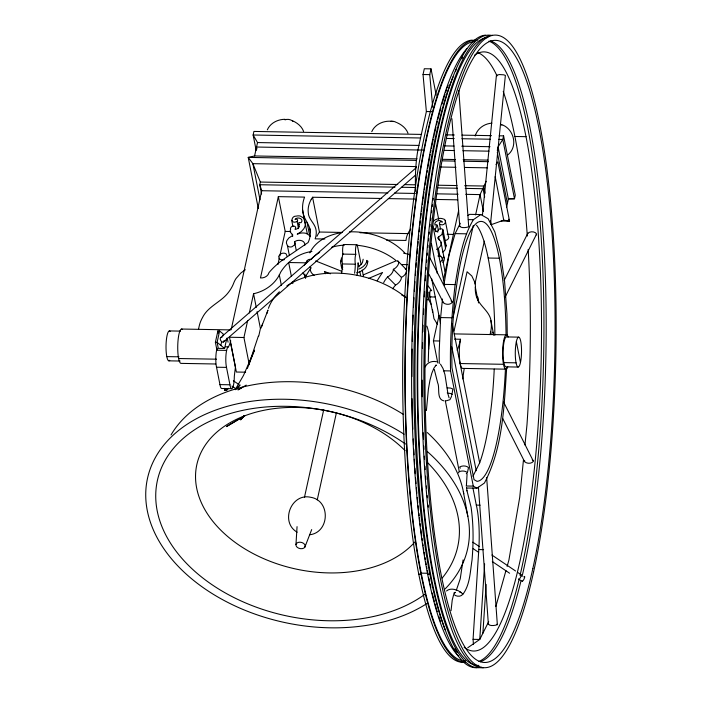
<?xml version="1.0" encoding="UTF-8"?>
<svg xmlns="http://www.w3.org/2000/svg" width="703" height="703" viewBox="0 0 703 703"><rect width="100%" height="100%" fill="white"/><g stroke="black" fill="none" stroke-linecap="round" stroke-linejoin="round"><path stroke-width="1.05" d="M426.906 326.113A82.585 56.108 12.4 0 1 428.725 346.983L428.259 361.799M442.486 298.995L440.623 317.58L439.147 353.055L439.287 363.451M507.267 336.649L506.968 314.153L504.578 281.341L500.448 253.308L494.842 231.946L488.146 218.73L480.826 214.556L473.365 219.705C461.695 239.345 458.927 262.474 455.122 284.592C451.844 313.239 449.779 342.08 450.561 370.929L473.277 486.116L476.942 488.207L484.402 483.058C502.891 447.899 504.113 406.659 506.678 367.783M295.963 544.535L297.053 526.635M473.444 644.572L473.066 639.335L478.796 549.561A44.474 9.271 -89 0 0 476.309 505.114L472.908 487.873M484.604 563.911L479.771 639.449L467.75 647.753M426.449 410.095L428.408 388.996L429.99 380.103L431.809 373.293L433.944 368.047L436.22 364.962L435.79 365.463M482.873 633.271L486.133 584.378M451.045 610.687L452.231 600.063L453.576 594.958M482.407 215.382L496.432 75.274L499.35 74.553L503.779 74.834L505.378 75.432L490.483 224.231M523.463 459.938L519.71 497.399L508.902 560.089L507.118 566.407M524.956 445.008L526.978 424.744A299.61 62.435 -89 0 0 528.164 249.416M463.084 559.904L460.245 578.736L456.256 590.467M467.082 474.121L466.405 485.694M451.537 395.2L451.985 394.462L451.238 393.706L447.222 392.88M451.906 394.849L452.864 389.023L450.605 388.082L447.178 387.871M458.69 472.873L458.532 472.1C461.001 470.518 465.254 470.571 467.398 472.644L468.514 467.592C466.37 465.518 462.117 465.465 459.639 467.047L460.316 468.198M198.457 329.452L199.134 326.377A49.808 35.045 -11.2 0 1 202.473 317.615C208.088 306.086 221.348 302.07 228.677 292.07A49.851 35.071 -11.2 0 0 233.748 282.993A32.76 23.041 -11.2 0 1 236.041 278.511L240.751 273.107L245.321 269.724M258.3 208.536L248.221 157.402L254.574 155.961L257.526 142.56L253.142 135.002L253.924 131.426L421.457 134.414M216.876 349.804L215.39 342.308L217.877 330.999L219.6 331.025L223.334 334.092L222.921 335.981M219.6 331.025L217.113 342.343L218.299 348.363L224.582 348.477L226.841 338.187M220.847 345.41L221.673 341.64M416.378 160.398L248.221 157.402L252.878 163.667L260.347 182.051L259.759 184.731L261.595 194.046M231.155 329.769L261.727 190.715L259.759 184.731L394.981 187.139M228.519 388.302L226.612 390.517L224.89 390.481L225.347 388.425M249.126 363.855L243.932 337.51L247.693 320.427M249.337 312.949L253.563 293.731C265.277 291.235 276.042 283.441 280.655 272.184C287.342 261.314 299.25 253.036 311.921 251.525M310.445 231.805C309.856 223.897 302.808 218.343 302.685 210.294A53.577 37.69 -11.2 0 1 304.575 197.104L278.344 196.638L260.47 277.949C264.003 278.256 268.089 276.261 269.003 272.623A76.355 53.718 -11.2 0 1 285.242 258.168L308.116 242.517A38.955 27.408 -11.2 0 0 309.821 228.616M258.774 335.981L260.418 328.503L257.096 311.64M277.913 264.583L279.319 258.159M279.794 256.024L285.207 231.41L278.344 196.638M341.324 261.806L341.394 257.887M304.461 497.329L323.688 409.884M363.17 259.231L362.502 262.254A9.262 6.52 -11.2 0 1 358.609 266.384M356.737 272.764A13.322 9.376 -11.2 0 0 367.493 263.221L367.941 261.2M317.246 499.903L336.245 413.522M415.666 191.269A43.076 8.981 -89 0 1 417.916 149.994L426.37 111.531L423.039 74.509L424.304 68.745L431.018 68.859L436.212 95.204M432.688 107.295L429.753 74.623L431.018 68.859M443.338 280.137L458.628 210.592M437.784 363.02L433.417 340.885L439.059 315.26M453.022 317.615L473.242 225.619M475.597 214.925L480.061 194.599L486.204 181.277M454.085 330.92L467.091 271.762L471.836 275.998L475.043 282.773A32.76 23.041 -11.2 0 1 475.351 287.299M497.302 150.424L497.891 147.744M499.2 135.793L503.585 135.872L502.794 139.449L498.093 146.848L508.383 199.046L506.529 207.482M474.929 283.933L484.332 241.147M427.292 570.405A309.689 64.535 -89 0 0 427.855 573.27L427.626 574.289L429.867 574.333M490.026 334.646L490.703 331.57A49.808 35.045 -11.2 0 0 491.221 322.765C490.931 311.596 479.253 306.499 476.406 296.481A49.851 35.071 -11.2 0 1 475.351 287.299L478.022 300.858M527.689 233.8L527.804 233.282C530.009 231.164 535.001 231.217 536.635 233.958L505.035 297.264M453.98 594.483C456.045 596.733 461.326 597.067 462.776 594.079C459.437 590.274 451.115 586.943 446.519 590.977M460.298 223.255L455.105 233.624L448.883 255.751L443.945 284.39L455.122 284.592M495.87 606.434L505.94 570.616M258.326 336.157L248.695 365.059M451.581 396.343L449.911 399.699L445.57 401.018M261.015 328.134L268.001 310.076M247.351 368.477L254.468 350.173L243.458 375.507L235.962 388.346M304.847 547.162A4.684 3.181 12.4 0 0 299.917 542.189A4.684 3.181 12.4 0 0 296.912 547.022A4.684 3.181 12.4 0 0 304.847 547.162L311.693 529.579M475.202 136.039C477.196 128.64 484.437 123.587 491.915 123.166M261.762 326.148L262.535 324.171M524.666 460.57L524.561 461.625C526.679 463.831 531.714 463.971 533.41 461.256L503.576 402.011M267.342 129.835C270.26 123.034 277.834 119.317 284.996 119.299M371.755 131.698C375.253 123.649 385.033 119.905 393.337 121.593M504.192 280.374L527.804 233.282M472.943 476.256L479.666 462.846A129.993 27.092 -89 0 0 494.227 369.119M488.69 621.663L479.771 639.449L473.066 639.335M304.39 265.154L307.097 260.787M305.594 278.406A6.389 4.561 31.9 0 1 306.051 275.673L310.911 267.808A5.536 3.954 31.9 0 1 309.619 267.149M311.244 199.353L312.571 197.244L381.738 198.483M312.571 197.244L319.426 232.025L318.099 234.125A38.067 26.784 -11.2 0 0 317 236.287M443.004 262.5L443.558 261.621A9.842 6.925 -11.2 0 0 444.27 258.845L440.816 241.428L437.767 238.176A1.564 1.098 -11.2 0 1 437.925 237.473L441.431 234.89A6.793 4.78 -11.2 0 0 442.372 232.087L443.013 229.863C441.756 227.667 437.749 228.791 437.705 231.287L437.934 232.008L436.616 231.577L435.069 229.758A5.343 3.761 -11.2 0 1 435.034 228.572C437.899 227.368 434.384 227.21 437.38 225.303L436.352 224.6L434.937 225.118C433.584 221.164 440.377 218.686 442.354 222.113C440.465 220.241 437.503 224.099 440.781 224.652C445.245 226.225 447.864 219.336 442.486 218.703A6.678 4.701 -11.2 0 0 438.865 218.475L435.306 219.731L433.435 221.243M495.975 164.467L497.865 161.848L509.561 221.155L501.213 221.006M425.236 366.861C427.02 362.502 432.196 360.648 436.528 361.72M410.763 229.108L409.761 230.443A32.224 22.672 -11.2 0 0 406 240.461L386.527 240.11M442.793 252.052L444.516 250.54A6.793 4.78 -11.2 0 0 445.456 247.728L446.229 246.261L443.013 229.863M462.627 594.633C470.122 584.94 470.131 571.662 472.029 560.063C473.532 542.435 473.558 524.614 471.063 507.074L466.915 490.509M454.358 593.27L455.175 592.234L454.744 592.734M536.108 234.951L536.521 234.477M244.486 415.526L240.584 419.893L244.073 416M236.524 388.908L240.083 384.945L235.241 389.717M507.619 155.055C518.462 146.699 514.034 128.763 501.564 124.58M440.605 261.92L442.503 259.214L441.326 256.63A4.104 2.891 -11.2 0 0 437.907 255.98M310.541 236.103L306.13 233.378A9.912 6.977 -11.2 0 0 300.181 233.229L297.211 234.161L301.367 231.542L303.652 228.95A15.791 11.107 -11.2 0 0 305.348 224.09L303.766 218.106L300.093 215.997A6.678 4.701 -11.2 0 0 296.402 216.093C290.796 215.742 290.418 224.231 296.341 221.779C299.118 221.111 296.991 217.781 295.04 219.485C297.325 216.129 304.487 218.87 301.086 222.737L298.933 222.491L298.555 223.993C301.438 223.949 296.807 225.391 299.478 226.155A5.343 3.761 -11.2 0 1 298.916 227.333L297.061 228.87L295.093 229.459L295.726 227.236C294.469 225.039 290.462 226.164 290.418 228.66L290.655 229.38A6.793 4.78 -11.2 0 0 290.357 232.201L292.703 234.881A1.564 1.098 -11.2 0 1 292.553 235.593L288.889 237.93L286.965 240.452A9.842 6.925 -11.2 0 0 286.455 243.229L287.457 245.734L288.915 246.744A3.752 2.636 -11.2 0 0 291.982 246.735L294.478 244.987A4.895 3.445 -11.2 0 0 294.935 242.517L294.548 241.797C297.835 239.09 305.172 239.925 304.891 245.171M436.493 249.372L438.382 248.423L440.473 245.971A9.842 6.925 -11.2 0 0 441.185 243.203L441.08 242.298M220.733 337.528L416.431 167.525M223.449 341.974L415.825 174.862M458.813 90.529L468.708 226.744C466.484 227.754 460.878 228.247 460.026 226.357M486.661 477.557L497.346 624.659C495.123 625.679 489.516 626.162 488.664 624.282M467.987 215.496L469.639 214.353L480.826 214.556M238.071 389.945L246.243 385.095M244.723 415.745L226.419 426.607L245.057 415.57M237.939 389.629L241.357 388.012M466.3 473.673L466.95 473.383M363.266 274.899L395.156 261.235A5.642 2.847 -44.8 0 1 398.601 261.991A5.642 2.847 -44.8 0 1 396.703 266.789A5.536 2.794 -44.8 0 1 393.39 269.275L401.404 277.351A6.389 3.225 -44.8 0 1 395.552 285.075A15.633 7.891 -44.8 0 0 392.775 288.775M368.706 278.414L382.555 272.483A69.588 35.15 -44.8 0 0 377.221 280.725M454.041 593.165L454.841 592.822L453.91 593.147M508.647 219.222L509.561 221.155L503.743 220.153L491.239 224.679L490.448 220.637M309.83 534.755C329.751 532.382 330.762 500.536 310.796 497.311C291.191 492.61 279.724 522.259 297.158 532.197M284.407 259.644L282.544 260.075L279.337 259.047L278.643 256.296L280.945 253.774A4.104 2.891 -11.2 0 1 286.147 253.924L287.228 256.542M435.35 365.648L436.431 365.455M444.7 240.435C446.941 240.734 449.99 238.229 448.294 235.997L445.21 220.347M508.383 199.046L514.491 198.764L515.281 195.188L503.585 135.872M423.039 74.509L429.753 74.623M426.37 111.531L432.117 111.636M446.642 134.862L454.305 134.994M461.968 135.134L491.538 135.661M514.904 136.479L526.09 136.672M420.209 137.981L253.142 135.002L256.182 150.433M446.537 138.447L454.217 138.588M461.897 138.719L490.263 139.229M498.62 139.379L502.794 139.449L514.491 198.764L508.225 198.65M257.526 142.56L418.953 145.433M444.191 145.89L454.059 146.066M461.739 146.198L490.009 146.699M422.705 150.082L256.542 147.032L256.92 148.966M444.305 150.372L454.173 150.547M462.952 150.706L489.024 151.171M254.574 155.961L417.099 158.86M442.336 159.309L455.5 159.546M463.18 159.678L488.075 160.126M442.714 160.864L454.779 161.084M463.558 161.242L488.471 161.681M416.501 166.585L252.878 163.667L260.005 199.784M440.64 167.015L456.001 167.288M464.78 167.446L487.39 167.85M260.347 182.051L397.766 184.502M404.348 184.617L415.324 184.81M438.364 185.223L457.012 185.557M464.692 185.697L483.62 186.031L485.044 193.237M401.571 187.262L415.833 187.516M437.776 187.903L457.521 188.255M465.201 188.395L483.031 188.712L484.657 196.972M261.727 190.715L387.907 192.965M394.488 193.079L415.332 193.448M437.275 193.843L458.119 194.213M465.799 194.344L480.061 194.599L483.392 211.462M388.328 198.597L414.682 199.063M435.851 199.441L457.706 199.837M468.286 219.608L473.365 219.705M455.105 233.624L466.291 233.818M285.207 231.41L290.664 231.507M319.426 232.025L342.484 232.438M360.05 232.746L408.364 233.607M447.082 234.301L453.637 234.415M324.865 239.011L315.137 238.844A32.224 22.672 -11.2 0 0 315.788 228.765C314.285 222.869 308.406 218.993 308.257 212.561A38.067 26.784 -11.2 0 1 311.244 199.353M343.846 244.495L356.737 244.723A5.536 1.151 -89 0 1 357.537 246.287L361.149 264.592M403.627 253.159L408.707 254.293M342.871 254.099L355.771 254.337A5.536 1.151 -89 0 1 355.604 248.326A5.536 1.151 -89 0 1 356.72 244.829M488.181 258.027L499.367 258.221M306.13 262.834L288.661 262.518L291.358 276.217M402.239 264.548L407.696 264.644M341.684 272.992A15.633 3.26 -89 0 0 342.414 263.95L355.323 264.187A6.389 1.336 -89 0 1 355.771 254.354M430.421 296.938L435.21 297.026M426.563 299.627L428.751 299.671L431.167 304.417M440.623 317.58L451.801 317.774M181.567 329.039L230.479 329.909M454.252 333.899L506.424 334.83M169.353 330.92L180.539 331.122M518.621 337.141L506.415 336.93A14.965 3.12 -89 0 0 503.084 352.089A14.965 3.12 -89 0 0 505.993 366.843L518.199 367.063M454.551 339.145L460.544 339.25A17.171 3.577 -89 0 0 459.498 358.012A17.171 3.577 -89 0 0 462.662 368.398L505.94 369.172M243.932 337.51L229.512 337.255L236.366 372.028L245.637 372.195M433.417 340.885L439.603 340.999M215.39 342.308L217.113 342.343L224.582 348.477M225.478 346.816L228.475 346.878A52.637 10.967 -89 0 0 230.136 342.827L230.452 341.869A52.637 10.967 -89 0 0 230.769 340.867M216.638 350.208L226.621 350.393M166.787 356.606L178.993 356.816M503.849 362.607L516.055 362.827M178.615 358.521L216.48 359.189M460.201 363.539L503.471 364.303M168.931 360.841L180.117 361.034M215.698 363.996L181.075 363.381A17.171 3.577 -89 0 1 177.797 344.206A17.171 3.577 -89 0 1 182.481 329.566M443.452 370.806L450.561 370.929M217.192 348.257A11.626 2.425 -89 0 0 216.524 367.212L226.507 367.397L229.934 384.778A11.626 2.425 -89 0 0 232.614 387.819A11.626 2.425 -89 0 0 234.31 376.474A52.637 10.967 -89 0 1 235.461 367.247L230.435 341.939M216.524 367.212L219.951 384.603L229.934 384.778M231.63 388.68L221.638 388.504A11.626 2.425 -89 0 1 219.951 384.603M466.168 485.993L473.277 486.116M466.774 488.023L476.942 488.207M476.309 505.114L480.14 505.185M478.796 549.561L483.594 549.649M427.855 573.27L421.141 573.147L420.921 574.175L418.68 574.131M425.658 409.981L426.484 410.06M443.918 400.868C436.159 399.286 440.087 387.573 437.626 382.748L434.287 369.418M459.454 591.917L461.458 592.515M315.682 260.954L341.72 271.305M401.817 295.172L404.814 296.367M330.401 273.827L324.408 271.446A69.588 49.649 31.9 0 1 325.41 273.731M518.709 579.369L522.25 581.126M397.151 122.717C401.773 124.8 406.202 128.333 407.995 133.219M292.747 120.863C297.369 122.937 301.798 126.47 303.582 131.356M496.968 624.211L497.346 624.659M451.071 300.84L452.231 302.299C450.535 305.023 445.5 304.882 443.391 302.668L429.015 274.293M532.241 459.788L533.313 460.72M233.387 380.789L238.844 384.471M472.794 542.162L479.165 546.459M491.907 555.045L515.58 571.003M517.399 572.233L521.037 574.685M231.972 386.088L235.61 388.539M473.198 548.692L478.655 552.373M492.311 561.574L509.605 573.235M449.076 397.819L447.855 393.654M397.96 261.103L405.974 269.179M393.364 269.284A6.389 3.225 -44.8 0 1 387.538 277L395.561 285.058M431.677 290.691L428.03 285.901M440.482 364.145L443.048 368.565L444.955 374.62L447.706 392.265M437.459 324.373L433.962 318.67L432.459 309.54M445.632 244.899L446.097 245.514M443.47 256.279L444.164 257.939M429.832 257.737L452.134 301.772M502.759 418.566L524.561 461.625M492.706 332.15L493.427 334.189M477.75 296.974L478.128 298.424A32.76 23.041 -11.2 0 1 478.435 302.949M497.302 152.279L507.399 203.51M495.167 176.664L503.743 220.153M516.354 341.667L520.466 362.537A14.965 3.12 -89 0 1 515.343 356.175A14.965 3.12 -89 0 1 519.42 337.598A14.965 3.12 -89 0 1 520.466 362.537M490.879 320.63L493.752 335.234M490.703 331.57L491.274 334.505M442.372 232.087L445.465 247.728M435.588 203.642L438.707 219.45M439.498 223.879L440.526 229.09M437.38 225.303L438.408 230.522M438.61 236.946L439.234 240.075M442.301 257.773L444.973 271.34M435.034 228.572L435.649 231.7M438.382 248.423L440.034 256.771M432.969 226.058L444.648 285.251M452.284 324.004L479.666 462.846M431.387 243.396L437.336 273.564M451.783 346.834L476.221 470.755M431.686 278.836L440.403 323.011M428.716 292.184L432.661 312.202M427.292 292.29L428.751 299.671M445.324 400.877L459.129 470.852M367.493 263.221L366.931 260.365A13.322 9.376 -11.2 0 1 358.785 269.108M362.212 269.978L363.486 276.437M358.934 267.017L358.099 262.764A69.588 14.499 -89 0 1 357.08 275.488M359.778 271.27L360.613 275.532M307.053 222.35L309.751 236.05M302.685 210.294L307.202 233.475M297.105 221.34L298.547 228.642M291.692 220.241L292.923 226.498M294.548 241.797L296.191 250.145M292.255 234.336L292.668 236.419M287.457 245.734L289.302 255.127M292.395 281.49L292.817 283.599M279.284 274.82L281.358 285.356M253.563 293.731L256.261 307.431M227.271 338.169L228.062 342.176M217.877 330.999L218.299 333.143M226.217 388.504L226.612 390.517M224.468 388.346L224.89 390.481M443.285 302.141L443.391 302.668M463.347 491.625L467.846 516.397M466.977 490.905L466.537 487.601M451.924 118.702L459.762 226.586M478.427 487.205L488.4 624.501M428.558 334.171L428.742 349.11M304.654 277.246A54.342 36.925 12.4 0 1 304.768 274.012M311.359 259.24A54.342 36.925 12.4 0 1 319.68 252.351M331.64 247.245A54.342 36.925 12.4 0 1 343.486 245.127M357.344 245.285A54.342 36.925 12.4 0 1 395.569 260.189M342.748 269.346A13.322 9.376 -11.2 0 1 341.157 265.365M342.809 267.166A13.322 9.376 -11.2 0 1 340.946 259.908M309.847 252.869A54.342 36.925 12.4 0 1 341.93 232.579M349.488 231.867A54.342 36.925 12.4 0 1 405.271 253.493M490.219 40.888A311.113 64.834 -89 0 1 543.832 244.407A311.113 64.834 -89 0 1 522.013 576.645M520.897 581.267A311.113 64.834 -89 0 1 480.272 661.76M488.919 41.152A311.113 64.834 -89 0 1 541.67 245.699A311.113 64.834 -89 0 1 520.044 575.432M518.937 580.08A311.113 64.834 -89 0 1 478.928 661.4M457.31 652.279A311.113 64.834 -89 0 1 454.744 648.693M445.377 630.178A311.113 64.834 -89 0 1 413.97 356.113A311.113 64.834 -89 0 1 453.048 76.908M455.439 71.311A311.113 64.834 -89 0 1 456.405 69.193M461.845 58.815A311.113 64.834 -89 0 1 462.838 57.171M478.901 665.39A314.004 65.441 -89 0 1 417.846 355.762A314.004 65.441 -89 0 1 487.812 37.531M481.45 667.323A316.35 65.924 -89 0 1 417.362 355.103A316.35 65.924 -89 0 1 490.703 35.299M428.329 507.127A314.004 65.441 -89 0 1 428.127 505.07M427.424 497.759A314.004 65.441 -89 0 1 427.231 495.65M426.58 488.172A314.004 65.441 -89 0 1 426.396 486.01M425.886 479.49A314.004 65.441 -89 0 1 425.64 476.195M425.174 469.569A314.004 65.441 -89 0 1 424.955 466.23M424.533 459.525A314.004 65.441 -89 0 1 424.34 456.159M423.979 449.393A314.004 65.441 -89 0 1 423.804 446.001M423.496 439.208A314.004 65.441 -89 0 1 423.224 432.705M422.292 396.782A314.004 65.441 -89 0 1 422.169 380.156M422.441 348.231A314.004 65.441 -89 0 1 422.556 342.774M422.846 331.825A314.004 65.441 -89 0 1 423.065 325.243M423.478 314.276A314.004 65.441 -89 0 1 423.716 308.81M424.313 296.859A314.004 65.441 -89 0 1 424.612 291.464M425.271 280.778A314.004 65.441 -89 0 1 425.631 275.488M426.027 269.943A314.004 65.441 -89 0 1 426.185 267.694M426.624 262.07A314.004 65.441 -89 0 1 426.8 259.829M427.169 255.347A314.004 65.441 -89 0 1 427.362 253.106M427.855 247.535A314.004 65.441 -89 0 1 428.057 245.312M428.47 240.883A314.004 65.441 -89 0 1 428.681 238.677M429.12 234.275A314.004 65.441 -89 0 1 429.34 232.095M429.911 226.656A314.004 65.441 -89 0 1 430.148 224.494M430.623 220.197A314.004 65.441 -89 0 1 430.869 218.062M431.484 212.763A314.004 65.441 -89 0 1 431.739 210.663M432.257 206.497A314.004 65.441 -89 0 1 432.521 204.432M433.048 200.329A314.004 65.441 -89 0 1 433.32 198.299M483.339 667.806A316.35 65.924 -89 0 1 421.826 355.867A316.35 65.924 -89 0 1 492.32 35.273M476.634 667.692A316.35 65.924 -89 0 1 415.121 355.753A316.35 65.924 -89 0 1 485.606 35.15M430.772 296.473A3.287 0.685 -89 0 1 429.779 293.696A3.287 0.685 -89 0 1 430.851 290.787M476.502 225.188A129.993 27.092 -89 0 1 494.859 335.19M458.268 655.908A311.113 64.834 -89 0 1 411.73 355.955A311.113 64.834 -89 0 1 466.739 48.779M440.535 621.593A309.689 64.535 -89 0 1 438.734 616.311M437.257 611.654A309.689 64.535 -89 0 1 434.955 603.728M434.384 601.654A309.689 64.535 -89 0 1 432.187 593.051M430.86 587.427A309.689 64.535 -89 0 1 430.087 583.973M429.577 581.636A309.689 64.535 -89 0 1 428.83 578.086M426.932 568.463A309.689 64.535 -89 0 1 426.563 566.504M426.203 564.527A309.689 64.535 -89 0 1 425.666 561.521M425.315 559.5A309.689 64.535 -89 0 1 424.964 557.453M424.621 555.388A309.689 64.535 -89 0 1 424.111 552.259M423.777 550.15A309.689 64.535 -89 0 1 423.443 548.024M423.118 545.88A309.689 64.535 -89 0 1 422.793 543.727M422.318 540.458A309.689 64.535 -89 0 1 422.002 538.261M421.695 536.055A309.689 64.535 -89 0 1 420.798 529.35M420.368 525.949A309.689 64.535 -89 0 1 420.086 523.673M419.805 521.389A309.689 64.535 -89 0 1 419.401 517.944M419.137 515.633A309.689 64.535 -89 0 1 418.874 513.313M418.496 509.816A309.689 64.535 -89 0 1 418.065 505.738M417.758 502.654A309.689 64.535 -89 0 1 417.248 497.443M416.861 493.216A309.689 64.535 -89 0 1 416.387 487.882M416.027 483.576A309.689 64.535 -89 0 1 415.596 478.128M415.271 473.743A309.689 64.535 -89 0 1 414.884 468.216M414.585 463.76A309.689 64.535 -89 0 1 414.313 459.287M414.049 454.797A309.689 64.535 -89 0 1 413.742 449.155M413.513 444.639A309.689 64.535 -89 0 1 413.25 438.971M412.846 429.199A309.689 64.535 -89 0 1 412.055 398.715M411.888 376.562A309.689 64.535 -89 0 1 412.143 349.066M412.301 341.43A309.689 64.535 -89 0 1 412.573 331.57M412.784 324.997A309.689 64.535 -89 0 1 413.162 315.129M413.496 307.483A309.689 64.535 -89 0 1 413.988 297.712M414.357 291.244A309.689 64.535 -89 0 1 414.946 281.631M415.376 275.304A309.689 64.535 -89 0 1 415.693 270.796M415.948 267.421A309.689 64.535 -89 0 1 416.299 262.922M416.475 260.681A309.689 64.535 -89 0 1 416.844 256.2M417.037 253.959A309.689 64.535 -89 0 1 417.529 248.387M417.731 246.164A309.689 64.535 -89 0 1 418.153 241.727M418.364 239.521A309.689 64.535 -89 0 1 418.803 235.127M419.137 231.849A309.689 64.535 -89 0 1 419.594 227.508M419.832 225.347A309.689 64.535 -89 0 1 420.315 221.058M420.684 217.86A309.689 64.535 -89 0 1 421.185 213.633M421.44 211.541A309.689 64.535 -89 0 1 421.958 207.376M422.354 204.283A309.689 64.535 -89 0 1 422.89 200.206M423.048 199.046A309.689 64.535 -89 0 1 424.006 192.086M424.34 189.784A309.689 64.535 -89 0 1 424.674 187.49M425.007 185.205A309.689 64.535 -89 0 1 426.589 175.047M426.949 172.824A309.689 64.535 -89 0 1 427.319 170.609M427.688 168.412A309.689 64.535 -89 0 1 430.183 154.475M430.579 152.384A309.689 64.535 -89 0 1 430.974 150.319M431.378 148.271A309.689 64.535 -89 0 1 433.233 139.282M433.646 137.331A309.689 64.535 -89 0 1 434.067 135.407M434.331 134.22A309.689 64.535 -89 0 1 435.948 127.155M436.493 124.844A309.689 64.535 -89 0 1 437.336 121.417M437.899 119.167A309.689 64.535 -89 0 1 440.799 108.288M441.994 104.141A309.689 64.535 -89 0 1 445.034 94.316M445.649 92.445A309.689 64.535 -89 0 1 446.581 89.712M447.205 87.937A309.689 64.535 -89 0 1 448.145 85.327M506.046 335.384A129.993 27.092 -89 0 0 479.235 221.709A129.993 27.092 -89 0 0 451.765 353.161L451.959 367.66L474.033 479.631L477.038 481.344A129.993 27.092 -89 0 0 505.413 369.312M465.527 662.261A311.113 64.834 -89 0 1 405.139 348.741A311.113 64.834 -89 0 1 477.161 40.291M465.544 660.829A309.689 64.535 -89 0 1 463.681 660.829M461.818 660.556A309.689 64.535 -89 0 1 405.482 346.5A309.689 64.535 -89 0 1 474.332 41.609M463.286 662.217A311.113 64.834 -89 0 1 402.793 355.437A311.113 64.834 -89 0 1 472.117 40.141M477.689 52.54A299.61 62.435 -89 0 1 497.021 75.889M503.234 91.425A299.61 62.435 -89 0 1 527.312 236.067M474.507 55.247A299.61 62.435 -89 0 1 541.319 352.036A299.61 62.435 -89 0 1 464.147 647.314M500.8 124.326A5.8 3.946 12.4 0 1 501.872 125.178M285.005 119.844A5.8 3.946 12.4 0 1 293.054 121.461M390.701 121.32A5.8 3.946 12.4 0 1 396.395 122.471M221.999 337.607A2.584 1.52 60.2 0 0 220.32 339.444A2.584 1.52 60.2 0 0 223.071 342.133A2.645 1.555 60.2 0 0 223.941 340.691M520.58 574.843A2.645 0.668 -63.6 0 1 521.064 575.775A2.645 0.668 -63.6 0 1 519.543 578.824A2.645 0.668 -63.6 0 1 518.533 578.947M523.814 576.917A2.645 0.668 -63.6 0 1 524.394 578.2A2.645 0.668 -63.6 0 1 522.206 581.179M507.759 366.755A17.171 3.577 -89 0 1 502.601 352.229A17.171 3.577 -89 0 1 508.181 337.009M169.748 360.279A14.965 3.12 -89 0 1 166.022 346.087A14.965 3.12 -89 0 1 170.152 331.377M460.544 339.25A52.637 10.967 -89 0 1 457.135 350.235M462.802 378.943A52.637 10.967 -89 0 1 464.244 368.469M226.507 367.397A11.626 2.425 -89 0 1 226.023 354.391A11.626 2.425 -89 0 1 228.475 346.878M405.209 268.924A5.642 2.847 -44.8 0 1 404.726 274.864A5.536 2.794 -44.8 0 1 401.404 277.351M383.68 282.588A15.633 7.891 -44.8 0 1 387.555 276.991M342.423 263.968A6.389 1.336 -89 0 1 342.879 254.126M342.897 254.003A5.536 1.151 -89 0 1 342.897 246.727A5.536 1.151 -89 0 1 344.417 245.198M355.314 264.187A15.633 3.26 -89 0 1 354.584 273.221M314.197 275.277A6.389 4.561 31.9 0 1 310.928 267.817M306.64 262.869A5.642 4.025 31.9 0 1 308.819 259.512A5.536 3.954 31.9 0 1 311.306 259.477M306.025 275.655A5.536 3.954 31.9 0 1 302.685 273.045M415.078 541.785A118.675 80.634 12.4 0 1 242.588 547.47A118.675 80.634 12.4 0 1 228.95 423.373A118.675 80.634 12.4 0 1 405.051 450.588M428.004 463.04A153.764 104.475 12.4 0 1 442.213 578.051M424.779 594.378A153.764 104.475 12.4 0 1 210.566 583.701A153.764 104.475 12.4 0 1 191.146 432.143A153.764 104.475 12.4 0 1 405.508 444.024M427.556 451.748A163.896 111.355 12.4 0 1 445.078 588.938M427.591 603.095A163.896 111.355 12.4 0 1 202.903 587.427A163.896 111.355 12.4 0 1 180.829 428.742A163.896 111.355 12.4 0 1 404.084 434.19M171.04 434.929A153.764 104.475 12.4 0 1 403.487 414.471M427.283 432.538A153.764 104.475 12.4 0 1 463.743 493.761M267.035 313.371A82.585 56.108 12.4 0 1 267.799 310.331M268.449 308.318A82.585 56.108 12.4 0 1 279.39 291.815M286.859 285.857A82.585 56.108 12.4 0 1 405.78 297.466M532.848 568.507A311.113 64.834 -89 0 0 511.125 50.036A311.113 64.834 -89 0 0 426.229 436.194A311.113 64.834 -89 0 0 532.848 568.507M533.559 572.154A316.35 65.924 -89 0 0 511.485 44.966A316.35 65.924 -89 0 0 425.148 437.618A316.35 65.924 -89 0 0 533.559 572.154"/></g></svg>
